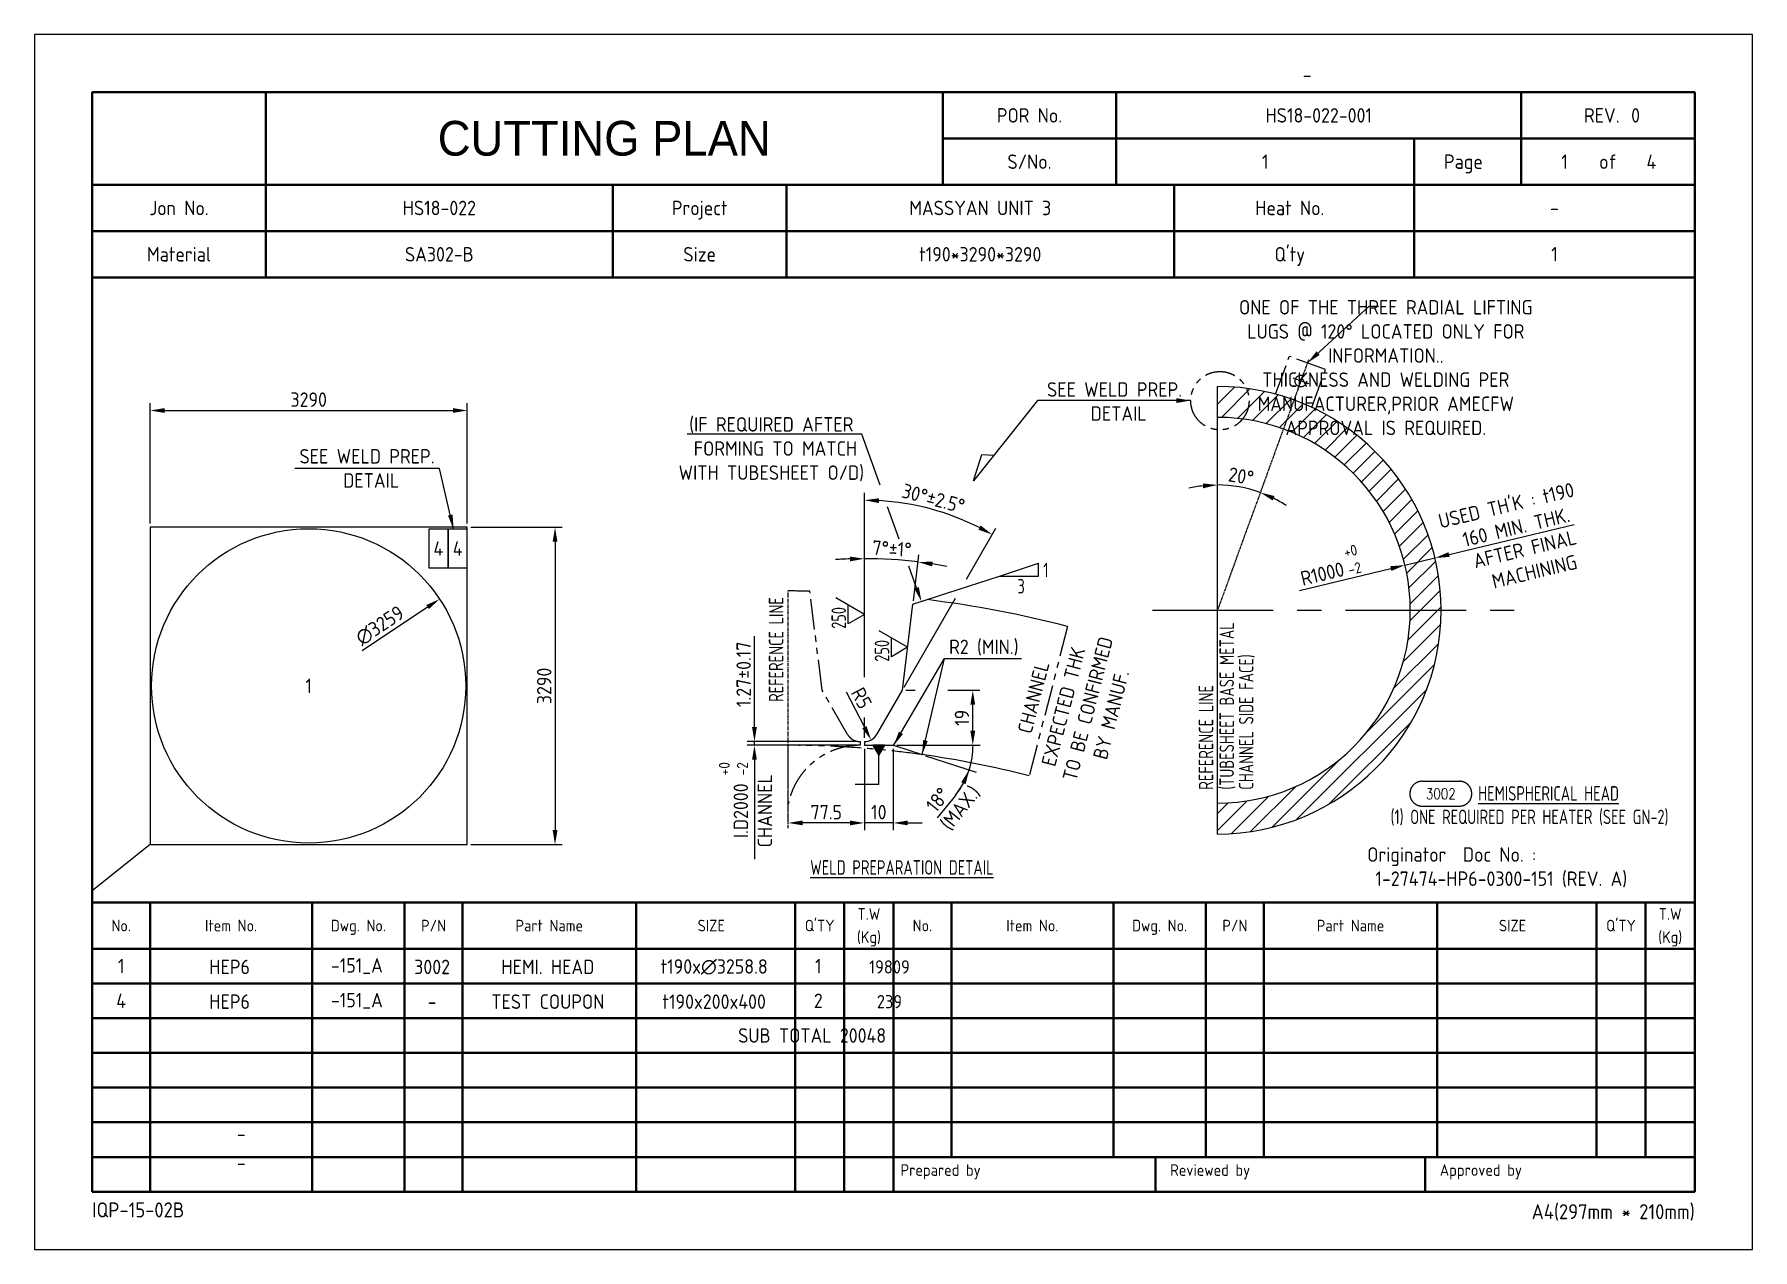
# Model space of a CAD drawing. Header units: millimetres. Extents: x -47360 to 661737, y -45870 to 354580.
# Drawn here: x 0 to 17820, y 0 to 12600 of the extents above; entities that cross this region are included whole.
import ezdxf
from ezdxf.enums import TextEntityAlignment as Align

# ---------------------------------------------------------------- set-up
doc = ezdxf.new("R2010")
doc.units = ezdxf.units.MM
doc.header["$LTSCALE"] = 10
for name, pattern in [('CENTER', [2, 1.25, -0.25, 0.25, -0.25]), ('CONT', [1, 1, 0]), ('PHANTOM', [63.5, 31.75, -6.35, 6.35, -6.35, 6.35, -6.35])]:
    doc.linetypes.add(name, pattern=pattern)
for name, color, linetype in [('01_1  190xØ3258.8', 7, 'Continuous'), ('04_6  190x400x200', 7, 'Continuous'), ('11', 2, 'Continuous'), ('12', 1, 'CENTER'), ('12_Ejes principales', 1, 'CENTER'), ('13', 4, 'PHANTOM'), ('15', 7, 'Continuous'), ('GEN-ANN', 7, 'CONT'), ('N01_1  190x3290x3290', 3, 'Continuous'), ('T', 2, 'Continuous')]:
    doc.layers.add(name, color=color, linetype=linetype)
doc.layers.add('PAGE', color=9, linetype='Continuous', plot=False)
doc.layers.add('TITLE', color=15, linetype='Continuous', lineweight=40)
doc.styles.add('FRACTION', font='romans.shx', dxfattribs={"bigfont": 'FRACTION.shx'})
doc.styles.get("Standard").update_dxf_attribs({"font": 'isocp2.shx', "bigfont": 'whgtxt.shx'})
doc.dimstyles.new('ISO-25', dxfattribs={"dimscale": 60, "dimtxt": 2.5, "dimasz": 2.5, "dimexe": 1.25, "dimexo": 0.625, "dimtad": 1, "dimdec": 0, "dimdsep": 46, "dimtxsty": 'Standard', "dimcen": 2.5, "dimclrt": 2, "dimadec": 0, "dimazin": 0, "dimtfac": 1, "dimtdec": 0, "dimtmove": 0, "dimatfit": 3, "dimfxl": 1, "dimarcsym": 0})
doc.dimstyles.new('ISO-25 x0.1', dxfattribs={"dimscale": 60, "dimtxt": 2.5, "dimasz": 2.5, "dimexe": 1.25, "dimexo": 0.625, "dimtad": 1, "dimdec": 1, "dimlfac": 0.1, "dimdsep": 46, "dimtxsty": 'Standard', "dimcen": 2.5, "dimclrt": 2, "dimadec": 0, "dimazin": 0, "dimtfac": 1, "dimtdec": 1, "dimtmove": 0, "dimatfit": 3, "dimfxl": 1, "dimarcsym": 0})
doc.dimstyles.new('ISO-25 x0.5', dxfattribs={"dimscale": 60, "dimtxt": 2.5, "dimasz": 2.5, "dimexe": 1.25, "dimexo": 0.625, "dimtad": 1, "dimdec": 1, "dimlfac": 0.5, "dimdsep": 46, "dimtxsty": 'Standard', "dimcen": 2.5, "dimclrt": 2, "dimadec": 0, "dimazin": 0, "dimtfac": 1, "dimtdec": 1, "dimtmove": 0, "dimatfit": 3, "dimfxl": 1, "dimarcsym": 0})

# ---------------------------------------------------------------- blocks, each defined once
blk = doc.blocks.new('CP00')
at = {"layer": 'PAGE'}
blk.add_line((20, 70), (10, 62), dxfattribs=at)
blk.add_lwpolyline([(0, 0), (297, 0), (297, 210), (0, 210)], close=True, dxfattribs=at)
at = {"layer": 'TITLE'}
for p, q in [((40, 184), (40, 200)), ((157, 184), (157, 200)), ((10, 184), (287, 184)), ((10, 168), (287, 168)), ((10, 60), (287, 60)), ((148.5, 16), (287, 16))]:
    blk.add_line(p, q, dxfattribs=at)
at = {"layer": 'TITLE', "color": 8}
for p, q in [((187, 184), (187, 200)), ((257, 184), (257, 192)), ((40, 168), (40, 184)), ((130, 168), (130, 184)), ((238.5, 168), (238.5, 184)), ((10, 176), (287, 176)), ((20, 10), (20, 60)), ((48, 10), (48, 60)), ((64, 10), (64, 60)), ((74, 10), (74, 60)), ((104, 10), (104, 60)), ((131.5, 10), (131.5, 60)), ((140, 10), (140, 60)), ((158.5, 16), (158.5, 60)), ((186.5, 16), (186.5, 60)), ((202.5, 16), (202.5, 60)), ((212.5, 16), (212.5, 60)), ((242.5, 16), (242.5, 60)), ((270, 16), (270, 60)), ((278.5, 16), (278.5, 60)), ((10, 52), (287, 52)), ((10, 46), (287, 46)), ((10, 40), (287, 40)), ((10, 34), (287, 34)), ((10, 28), (287, 28)), ((10, 22), (287, 22)), ((10, 16), (148.5, 16)), ((193.8, 16), (193.8, 10)), ((240.4, 16), (240.4, 10))]:
    blk.add_line(p, q, dxfattribs=at)
at = {"layer": 'TITLE', "color": 9}
for p, q in [((257, 192), (257, 200)), ((157, 192), (287, 192)), ((238.5, 184), (238.5, 192)), ((100, 168), (100, 184)), ((197, 168), (197, 184)), ((148.5, 10), (148.5, 60))]:
    blk.add_line(p, q, dxfattribs=at)
at = {"layer": 'TITLE', "color": 15}
blk.add_lwpolyline([(10, 10), (287, 10), (287, 200), (10, 200)], close=True, dxfattribs=at)
at = {"layer": 'PAGE', "color": 2}
blk.add_attdef('ATT_NESTINGPLANNO', text='', height=2.5, dxfattribs=at).set_placement((220, 203), align=Align.MIDDLE_CENTER)
for tag, p in [('ATT_OWNERITEMNO', (35, 7.09)), ('ATT_PARTNAME', (35, 2.09))]:
    blk.add_attdef(tag, text='', height=2.5, dxfattribs=at).set_placement(p, align=Align.MIDDLE_LEFT)
at = {"layer": 'TITLE', "color": 2}
for s, height, p in [('POR No.', 2.5, (172, 196)), ('S/No.', 2.5, (172, 188)), ('Page', 2.5, (247, 188)), ('of', 2.5, (272, 188)), ('Jon No.', 2.5, (25, 180)), ('Project', 2.5, (115, 180)), ('Heat No.', 2.5, (217, 180)), ('-', 2.5, (262.75, 180)), ('Material', 2.5, (25, 172)), ('Size', 2.5, (115, 172)), ("Q'ty", 2.5, (217, 172)), ('No.', 2, (15, 56)), ('Item No.', 2, (34, 56)), ('Dwg. No.', 2, (56, 56)), ('P/N', 2, (69, 56)), ('Part Name', 2, (89, 56)), ('SIZE', 2, (117, 56)), ("Q'TY", 2, (135.75, 56)), ('T.W', 2, (144.25, 58)), ('No.', 2, (153.5, 56)), ('Item No.', 2, (172.5, 56)), ('Dwg. No.', 2, (194.5, 56)), ('P/N', 2, (207.5, 56)), ('Part Name', 2, (227.5, 56)), ('SIZE', 2, (255.5, 56)), ("Q'TY", 2, (274.25, 56)), ('T.W', 2, (282.75, 58)), ('(Kg)', 2, (144.25, 54)), ('(Kg)', 2, (282.75, 54))]:
    blk.add_text(s, height=height, dxfattribs=at).set_placement(p, align=Align.MIDDLE_CENTER)
blk.add_text('REV.', height=2.5, dxfattribs=at).set_placement((274, 196), align=Align.MIDDLE_RIGHT)
blk.add_text('0', height=2.5, dxfattribs=at).set_placement((276, 196), align=Align.MIDDLE_LEFT)
for s, height, p in [('Prepared by', 2, (149.73, 12.75)), ('Reviewed by', 2, (196.33, 12.75)), ('Approved by', 2, (242.93, 12.75)), ('IQP-15-02B', 2.594, (10, 5.57))]:
    blk.add_text(s, height=height, dxfattribs=at).set_placement(p)
blk.add_text('A4(297mm * 210mm)', height=2.5936, dxfattribs=at).set_placement((287, 5.26), align=Align.RIGHT)
at = {"layer": 'TITLE', "color": 3, "insert": (98.5, 192), "char_height": 6, "width": 59.896, "attachment_point": 5}
blk.add_mtext('{\\fHYHeadLine-Medium|b0|i0|c129|p18;CUTTING PLAN}', dxfattribs=at)
at = {"layer": 'TITLE', "color": 2}
for tag, height, p in [('ATT_PORNO', 2.5, (222, 196)), ('ATT_CUTTINGPLANNO', 2.5, (212.75, 188)), ('ATT_PAGENO', 2.5, (264.5, 188)), ('ATT_PAGESUBTOTAL', 2.5, (279.5, 188)), ('ATT_WONO', 2.5, (70, 180)), ('ATT_PROJECT', 2.5, (163.5, 180)), ('ATT_PORWEIGHT', 2, (278.5, 89)), ('ATT_NETWEIGHT', 2, (278.5, 83)), ('ATT_SAVEWEIGHT', 2, (278.5, 77)), ('ATT_SCRAPWEIGHT', 2, (278.5, 71)), ('ATT_CUTTING', 2, (278.5, 65))]:
    blk.add_attdef(tag, text='', height=height, dxfattribs=at).set_placement(p, align=Align.MIDDLE_CENTER)
at = {"layer": 'TITLE', "color": 3}
for tag, p in [('ATT_MATERIAL', (70, 172)), ('ATT_SIZE', (163.5, 172)), ('ATT_QTY', (262.75, 172))]:
    blk.add_attdef(tag, text='', height=2.5, dxfattribs=at).set_placement(p, align=Align.MIDDLE_CENTER)
blk = doc.blocks.new('*D2')
at = {"color": 0, "lineweight": -2, "transparency": 16777216}
for p, q in [((1200, 7528), (1200, 8775)), ((4490, 7528), (4490, 8775)), ((1350, 8700), (4340, 8700))]:
    blk.add_line(p, q, dxfattribs=at)
at = {"color": 0, "transparency": 16777216}
for points in [[(1350, 8725), (1350, 8675), (1200, 8700)], [(4340, 8725), (4340, 8675), (4490, 8700)]]:
    blk.add_solid(points, dxfattribs=at)
at = {"layer": 'Defpoints', "color": 0, "transparency": 16777216}
for p in [(4490, 8700), (1200, 7490), (4490, 7490)]:
    blk.add_point(p, dxfattribs=at)
at = {"color": 2, "transparency": 16777216, "insert": (2845, 8813), "char_height": 150, "attachment_point": 5}
blk.add_mtext('3290', dxfattribs=at)
blk = doc.blocks.new('*D3')
at = {"color": 0, "lineweight": -2, "transparency": 16777216}
for p, q in [((4528, 7490), (5475, 7490)), ((5400, 7340), (5400, 4350)), ((4528, 4200), (5475, 4200))]:
    blk.add_line(p, q, dxfattribs=at)
at = {"color": 0, "transparency": 16777216}
for points in [[(5375, 7340), (5425, 7340), (5400, 7490)], [(5375, 4350), (5425, 4350), (5400, 4200)]]:
    blk.add_solid(points, dxfattribs=at)
at = {"layer": 'Defpoints', "color": 0, "transparency": 16777216}
for p in [(4490, 7490), (4490, 4200), (5400, 4200)]:
    blk.add_point(p, dxfattribs=at)
at = {"color": 2, "transparency": 16777216, "insert": (5287, 5845), "char_height": 150, "attachment_point": 5, "rotation": 90}
blk.add_mtext('3290', dxfattribs=at)
blk = doc.blocks.new('*D4')
at = {"color": 0, "lineweight": -2, "transparency": 16777216}
blk.add_line((3398, 6212), (4078, 6663), dxfattribs=at)
at = {"color": 0, "transparency": 16777216}
blk.add_solid([(4064, 6683), (4092, 6642), (4203, 6745)], dxfattribs=at)
at = {"layer": 'Defpoints', "color": 0, "transparency": 16777216}
for p in [(4203, 6745), (1487, 4945)]:
    blk.add_point(p, dxfattribs=at)
at = {"color": 2, "transparency": 16777216, "insert": (3584, 6470), "char_height": 150, "attachment_point": 5, "rotation": 33.5479}
blk.add_mtext('∅3259', dxfattribs=at)
blk = doc.blocks.new('$PNBR')
at = {"layer": 'GEN-ANN', "color": 7, "linetype": 'CONT'}
for p, q in [((0.125, 0.125), (0.5, 0.125)), ((0.125, -0.125), (0.5, -0.125))]:
    blk.add_line(p, q, dxfattribs=at)
for centre, start, end in [((0.125, 0), 90, 270), ((0.5, 0), 270, 90)]:
    blk.add_arc(centre, 0.125, start, end, dxfattribs=at)
at = {"layer": 'GEN-ANN', "color": 7, "linetype": 'CONT', "style": 'FRACTION'}
blk.add_attdef('PNB', text='', height=0.0938, dxfattribs=at).set_placement((0.313, -0.046), align=Align.CENTER)
blk = doc.blocks.new('*D6')
at = {"color": 0, "lineweight": -2, "transparency": 16777216}
for start, end in [(96.6219, 103.2437), (70.0002, 90), (56.7565, 63.3783)]:
    blk.add_arc((12270, 6629), 1299, start, end, dxfattribs=at)
at = {"color": 0, "transparency": 16777216}
for points in [[(12118, 7944), (12121, 7894), (12270, 7928)], [(12842, 7767), (12861, 7813), (12714, 7850)]]:
    blk.add_solid(points, dxfattribs=at)
at = {"layer": 'Defpoints', "color": 0, "transparency": 16777216}
for p in [(13214, 9225), (12270, 8949), (12569, 7893), (12270, 6629), (12270, 4309)]:
    blk.add_point(p, dxfattribs=at)
at = {"color": 2, "transparency": 16777216, "insert": (12515, 8019), "char_height": 150, "attachment_point": 5, "rotation": 350.0001}
blk.add_mtext('20°', dxfattribs=at)
blk = doc.blocks.new('*D7')
at = {"color": 0, "lineweight": -2, "transparency": 16777216}
blk.add_line((13121, 6834), (14068, 7062), dxfattribs=at)
at = {"color": 0, "transparency": 16777216}
blk.add_solid([(14062, 7086), (14074, 7037), (14214, 7097)], dxfattribs=at)
at = {"layer": 'Defpoints', "color": 0, "transparency": 16777216}
for p in [(14214, 7097), (12270, 6629)]:
    blk.add_point(p, dxfattribs=at)
at = {"color": 2, "transparency": 16777216, "insert": (13358, 7007), "char_height": 150, "attachment_point": 5, "rotation": 13.5163}
blk.add_mtext('R1000', dxfattribs=at)
blk = doc.blocks.new('*D8')
at = {"color": 0, "lineweight": -2, "transparency": 16777216}
for p, q in [((7468, 5417), (7468, 6362)), ((8526, 5267), (7393, 5267)), ((8526, 5229), (7393, 5229)), ((7468, 5229), (7468, 5267)), ((7468, 5079), (7468, 4929))]:
    blk.add_line(p, q, dxfattribs=at)
at = {"color": 0, "transparency": 16777216}
for points in [[(7443, 5417), (7493, 5417), (7468, 5267)], [(7443, 5079), (7493, 5079), (7468, 5229)]]:
    blk.add_solid(points, dxfattribs=at)
at = {"layer": 'Defpoints', "color": 0, "transparency": 16777216}
for p in [(7468, 5267), (8563, 5267), (8563, 5229)]:
    blk.add_point(p, dxfattribs=at)
at = {"color": 2, "transparency": 16777216, "insert": (7356, 5965), "char_height": 150, "attachment_point": 5, "rotation": 90}
blk.add_mtext('{\\A1;1.27%%P0.17}', dxfattribs=at)
blk = doc.blocks.new('*D9')
at = {"color": 0, "lineweight": -2, "transparency": 16777216}
for p, q in [((9039, 5799), (9133, 5799)), ((9474, 5799), (9807, 5799)), ((9732, 5379), (9732, 5649)), ((8943, 5229), (9117, 5229)), ((9342, 5229), (9807, 5229))]:
    blk.add_line(p, q, dxfattribs=at)
at = {"color": 0, "transparency": 16777216}
for points in [[(9707, 5649), (9757, 5649), (9732, 5799)], [(9707, 5379), (9757, 5379), (9732, 5229)]]:
    blk.add_solid(points, dxfattribs=at)
at = {"layer": 'Defpoints', "color": 0, "transparency": 16777216}
for p in [(9002, 5799), (9732, 5799), (8905, 5229)]:
    blk.add_point(p, dxfattribs=at)
at = {"color": 2, "transparency": 16777216, "insert": (9620, 5514), "char_height": 150, "attachment_point": 5, "rotation": 90}
blk.add_mtext('19', dxfattribs=at)
blk = doc.blocks.new('*D10')
at = {"color": 0, "lineweight": -2, "transparency": 16777216}
for p, q in [((8608, 5192), (8608, 4936)), ((8908, 5192), (8908, 4349)), ((8608, 4711), (8608, 4349)), ((8458, 4424), (8308, 4424)), ((8908, 4424), (8608, 4424)), ((9058, 4424), (9208, 4424))]:
    blk.add_line(p, q, dxfattribs=at)
at = {"color": 0, "transparency": 16777216}
for points in [[(8458, 4449), (8458, 4399), (8608, 4424)], [(9058, 4449), (9058, 4399), (8908, 4424)]]:
    blk.add_solid(points, dxfattribs=at)
at = {"layer": 'Defpoints', "color": 0, "transparency": 16777216}
for p in [(8608, 5229), (8908, 5229), (8608, 4424)]:
    blk.add_point(p, dxfattribs=at)
at = {"color": 2, "transparency": 16777216, "insert": (8758, 4536), "char_height": 150, "attachment_point": 5}
blk.add_mtext('10', dxfattribs=at)
blk = doc.blocks.new('*D11')
at = {"color": 0, "lineweight": -2, "transparency": 16777216}
for p, q in [((8608, 5934), (8608, 7238)), ((9116, 6728), (9174, 7204)), ((8608, 5305), (8608, 5516))]:
    blk.add_line(p, q, dxfattribs=at)
for start, end in [(91.8804, 93.7609), (83, 90), (79.2391, 81.1196)]:
    blk.add_arc((8608, 2593), 4571, start, end, dxfattribs=at)
at = {"color": 0, "transparency": 16777216}
for points in [[(8458, 7186), (8459, 7136), (8608, 7163)], [(9310, 7084), (9317, 7133), (9165, 7129)]]:
    blk.add_solid(points, dxfattribs=at)
at = {"layer": 'Defpoints', "color": 0, "transparency": 16777216}
for p in [(8980, 7148), (9111, 6691), (9002, 5799), (8608, 5267), (8608, 5229)]:
    blk.add_point(p, dxfattribs=at)
at = {"color": 2, "transparency": 16777216, "insert": (8894, 7267), "char_height": 150, "attachment_point": 5, "rotation": 356.5}
blk.add_mtext('7°%%P1%%D', dxfattribs=at)
blk = doc.blocks.new('*D12')
at = {"color": 0, "lineweight": -2, "transparency": 16777216}
for p, q in [((8608, 5934), (8608, 7845)), ((9667, 6951), (9972, 7479)), ((9021, 5832), (9554, 6756)), ((8608, 5305), (8608, 5516))]:
    blk.add_line(p, q, dxfattribs=at)
blk.add_arc((8608, 5117), 2653, 63.2405, 86.7595, dxfattribs=at)
at = {"color": 0, "transparency": 16777216}
for points in [[(8758, 7741), (8759, 7790), (8608, 7770)], [(9814, 7508), (9791, 7464), (9935, 7414)]]:
    blk.add_solid(points, dxfattribs=at)
at = {"layer": 'Defpoints', "color": 0, "transparency": 16777216}
for p in [(9516, 7610), (9002, 5799), (8608, 5267), (8608, 5229), (8738, 5342)]:
    blk.add_point(p, dxfattribs=at)
at = {"color": 2, "transparency": 16777216, "insert": (9324, 7788), "char_height": 150, "attachment_point": 5, "rotation": 345}
blk.add_mtext('30°%%P2.5%%D', dxfattribs=at)
blk = doc.blocks.new('*D13')
at = {"color": 0, "lineweight": -2, "transparency": 16777216}
blk.add_line((8418, 5782), (8608, 5417), dxfattribs=at)
at = {"color": 0, "transparency": 16777216}
blk.add_solid([(8630, 5429), (8586, 5406), (8678, 5284)], dxfattribs=at)
at = {"layer": 'Defpoints', "color": 0, "transparency": 16777216}
for p in [(8608, 5417), (8678, 5284)]:
    blk.add_point(p, dxfattribs=at)
at = {"color": 2, "transparency": 16777216, "insert": (8578, 5718), "char_height": 150, "attachment_point": 5, "rotation": 297.6019}
blk.add_mtext('R5', dxfattribs=at)
blk = doc.blocks.new('*D293')
at = {"color": 0, "lineweight": -2, "transparency": 16777216}
for p, q in [((8608, 5192), (8608, 4349)), ((7818, 4461), (7818, 4499)), ((8458, 4424), (7968, 4424))]:
    blk.add_line(p, q, dxfattribs=at)
at = {"color": 0, "transparency": 16777216}
for points in [[(7968, 4449), (7968, 4399), (7818, 4424)], [(8458, 4449), (8458, 4399), (8608, 4424)]]:
    blk.add_solid(points, dxfattribs=at)
at = {"layer": 'Defpoints', "color": 0, "transparency": 16777216}
for p in [(8608, 5229), (7818, 4424), (7818, 4424)]:
    blk.add_point(p, dxfattribs=at)
at = {"color": 2, "transparency": 16777216, "insert": (8213, 4536), "char_height": 150, "attachment_point": 5}
blk.add_mtext('77.5', dxfattribs=at)

msp = doc.modelspace()

# ---------------------------------------------------------------- hatches: boundary and pattern name
at = {"layer": '15', "linetype": 'Continuous'}
h = msp.add_hatch(dxfattribs=at)
h.set_pattern_fill('ANSI31', color=256, scale=1000, style=0)
h.set_pattern_definition([(45, (10205, 689.25), (-88.3883, 88.3883), [])])
h.paths.add_polyline_path([(14589.55, 6629.25), (14269.55, 6629.25, -0.41421356), (12269.55, 4629.25), (12269.55, 4309.25, 0.41421356)])
h.paths.add_polyline_path([(13063.03, 8809.34), (12953.58, 8508.64, -0.31529968), (14269.55, 6629.25), (14589.55, 6629.25, 0.31529968)])
h.paths.add_polyline_path([(13063.03, 8809.34, 0.05496232), (12569, 8929.85, -0.10966948), (12597.4, 8801.92, -0.17129155), (12530.42, 8612.16, -0.05461688), (12953.58, 8508.64)])
h.paths.add_polyline_path([(12569, 8929.85, 0.03236988), (12269.55, 8949.25), (12269.55, 8629.25, -0.03271465), (12530.42, 8612.16, 0.17129155), (12597.4, 8801.92, 0.10966948)])
h.paths.add_polyline_path([(12451.23, 8022.47), (12575.32, 8000.59), (12559.69, 7911.96), (12435.61, 7933.84)], flags=9)
h.paths.add_polyline_path([(14504.18, 7651.25), (15008.37, 7856.26), (15042.28, 7772.89), (14538.08, 7567.87)], flags=9)
h.paths.add_polyline_path([(12839.79, 6974.47), (13595.96, 7281.94), (13629.86, 7198.57), (12873.69, 6891.1)], flags=9)
at = {"layer": '15'}
h = msp.add_hatch(color=256, dxfattribs=at)
h.paths.add_polyline_path([(8758.28, 5121.84), (8758.28, 5229.08), (8696.36, 5229.08)])
h.paths.add_polyline_path([(8758.28, 5121.84), (8758.28, 5229.08), (8820.19, 5229.08)])

# ---------------------------------------------------------------- linework, layer by layer
for p, q in [((9738.74, 7971.63), (9827.54, 8245.32)), ((9827.54, 8245.32), (9951.79, 8237.68)), ((14671.14, 7206.55), (15969.89, 7518.74)), ((14214.15, 7096.7), (14525.29, 7171.49)), ((8945.78, 5229.08), (9809.72, 5229.08)), ((9241.78, 5120.71), (9765.6, 4950.51)), ((7468.48, 4929.08), (7468.48, 4048.6)), ((9551.32, 4709.94), (9362.88, 4476.51))]:
    msp.add_line(p, q)
at = {"elevation": 0}
for points in [[(8770.04, 7924.41), (8580.47, 8455.59), (6771.82, 8455.59)], [(8969.06, 7366.75), (8849.26, 7702.45)], [(9149.56, 6860.99), (9069.58, 7085.12)]]:
    msp.add_lwpolyline(points, dxfattribs=at)
for start, end in [(342, 360), (321.085767, 342), (321.17303, 331.586515)]:
    msp.add_arc((8908.28, 5229.08), 826.45, start, end)
for points in [[(14665.29, 7230.85), (14676.98, 7182.24), (14525.29, 7171.49)], [(9173.11, 6869.4), (9199.98, 6719.72), (9126.02, 6852.59)], [(9612.19, 4845.68), (9658.14, 4825.97), (9694.27, 4973.69)]]:
    msp.add_solid(points)
at = {"layer": '01_1  190xØ3258.8'}
msp.add_circle((2845, 5845), 1629.4, dxfattribs=at)
at = {"layer": '04_6  190x400x200'}
for points in [[(4290, 7470), (4090, 7470), (4090, 7070), (4290, 7070)], [(4490, 7470), (4290, 7470), (4290, 7070), (4490, 7070)]]:
    msp.add_lwpolyline(points, close=True, dxfattribs=at)
at = {"layer": '11', "color": 3}
for p, q in [((12269.55, 4309.25), (12269.55, 8949.25)), ((8608.28, 5267.18), (8608.28, 5229.08)), ((8608.28, 5229.08), (8908.28, 5229.08)), ((8908.28, 5229.08), (9206.11, 5132.3))]:
    msp.add_line(p, q, dxfattribs=at)
at = {"layer": '11', "ltscale": 50}
msp.add_line((8608.28, 5267.18), (8608.28, 5229.08), dxfattribs=at)
at = {"layer": '11', "color": 3, "elevation": 0}
msp.add_lwpolyline([(8738.18, 5342.17), (9001.97, 5799.08), (9111.48, 6690.96), (9259.8, 6739.16)], dxfattribs=at)
at = {"layer": '11', "color": 3}
for centre, radius, start, end in [((12269.55, 6629.25), 2320, 270, 90), ((12269.55, 6629.25), 2000, 270, 90), ((7818.28, -4770.92), 11600, 75.534445, 82.86142), ((8608.28, 5417.17), 150, 270, 330), ((8905.11, 5209.08), 20, 72, 90), ((9210.62, 5151.87), 20, 252, 262.012505), ((7818.28, -4770.92), 10000, 75.534445, 82.022538)]:
    msp.add_arc(centre, radius, start, end, dxfattribs=at)
at = {"layer": '12'}
for p, q in [((13214.49, 9225.5), (12269.55, 6629.25)), ((13216.18, 8975.69), (13054.14, 9034.69)), ((13106.22, 8928.05), (13164.27, 9087.49))]:
    msp.add_line(p, q, dxfattribs=at)
at = {"layer": '12', "ltscale": 3}
msp.add_line((7818.28, 4368.09), (7818.28, 6829.08), dxfattribs=at)
at = {"layer": '12', "ltscale": 2}
msp.add_line((7818.28, 4543.5), (7818.28, 5229.08), dxfattribs=at)
at = {"layer": '12_Ejes principales', "ltscale": 100}
msp.add_line((11597.4, 6629.25), (15367.98, 6629.25), dxfattribs=at)
at = {"layer": '13'}
for p, q in [((12872.11, 8869.64), (13014.9, 9261.82)), ((13390.76, 9124.97), (13014.9, 9261.82)), ((13247.99, 8732.83), (13390.76, 9124.97)), ((10715.93, 6461.33), (10316.25, 4912.06))]:
    msp.add_line(p, q, dxfattribs=at)
at = {"layer": '13', "elevation": 0}
for points in [[(8433.37, 5342.17), (8169.58, 5799.08), (8043.38, 6826.89)], [(8563.28, 5267.18), (8563.28, 5229.08), (8563.28, 5229.08), (8563.28, 5229.08)]]:
    msp.add_lwpolyline(points, dxfattribs=at)
at = {"layer": '13'}
for centre, radius in [((12295.09, 8801.92), 302.31), ((13134.41, 9005.46), 60)]:
    msp.add_circle(centre, radius, dxfattribs=at)
for centre, radius, start, end in [((7818.28, -4770.92), 11600, 88.888067, 90), ((8563.28, 4469.08), 760, 90, 168.597676), ((7818.28, -4770.92), 10000, 82.022538, 90), ((8563.28, 5417.17), 150, 210, 270)]:
    msp.add_arc(centre, radius, start, end, dxfattribs=at)
at = {"layer": '15'}
for p, q in [((9259.8, 6739.16), (10009.27, 6982.68)), ((10009.27, 6982.68), (10412.47, 7117.08)), ((10009.27, 6982.68), (10412.47, 6982.68)), ((10412.47, 6982.68), (10412.47, 7117.08)), ((8608.28, 6586.33), (8313.08, 6756.76)), ((8439.47, 6488.87), (8439.47, 6683.79)), ((8608.28, 6586.33), (8439.47, 6488.87)), ((9056.72, 6245.02), (8761.53, 6415.45)), ((8887.92, 6147.56), (8887.92, 6342.48)), ((9056.72, 6245.02), (8887.92, 6147.56)), ((8758.28, 4823.69), (8758.28, 5229.08)), ((8758.28, 4823.69), (8514.09, 4823.69))]:
    msp.add_line(p, q, dxfattribs=at)
at = {"layer": '15', "elevation": 0}
msp.add_lwpolyline([(8696.36, 5229.08), (8758.28, 5121.84), (8820.19, 5229.08)], close=True, dxfattribs=at)
at = {"layer": 'N01_1  190x3290x3290'}
msp.add_line((4490, 7470), (4090, 7470), dxfattribs=at)
msp.add_lwpolyline([(4490, 4200), (4490, 7490), (1200, 7490), (1200, 4200)], close=True, dxfattribs=at)

# ---------------------------------------------------------------- block references
ref = msp.add_blockref('CP00', (0, 0), dxfattribs=dict(xscale=60, yscale=60, zscale=60))
ref.add_attrib('ATT_WONO', 'HS18-022', dxfattribs={"layer": 'TITLE', "color": 2, "height": 150}).set_placement((4200, 10800), align=Align.MIDDLE_CENTER)
ref.add_attrib('ATT_PROJECT', 'MASSYAN UNIT 3', dxfattribs={"layer": 'TITLE', "color": 2, "height": 150}).set_placement((9810, 10800), align=Align.MIDDLE_CENTER)
ref.add_attrib('ATT_PORNO', 'HS18-022-001', dxfattribs={"layer": 'TITLE', "color": 2, "height": 150}).set_placement((13320, 11760), align=Align.MIDDLE_CENTER)
ref.add_attrib('ATT_OWNERITEMNO', '-', dxfattribs={"layer": 'PAGE', "color": 2, "height": 150}).set_placement((2100, 1200), align=Align.MIDDLE_LEFT)
ref.add_attrib('ATT_PARTNAME', '-', dxfattribs={"layer": 'PAGE', "color": 2, "height": 150}).set_placement((2100, 900), align=Align.MIDDLE_LEFT)
ref.add_attrib('ATT_MATERIAL', 'SA302-B', dxfattribs={"layer": 'TITLE', "color": 3, "height": 150}).set_placement((4200, 10320), align=Align.MIDDLE_CENTER)
ref.add_attrib('ATT_SIZE', 't190*3290*3290', dxfattribs={"layer": 'TITLE', "color": 3, "height": 150}).set_placement((9810, 10320), align=Align.MIDDLE_CENTER)
ref.add_attrib('ATT_QTY', '1', dxfattribs={"layer": 'TITLE', "color": 3, "height": 150}).set_placement((15765, 10320), align=Align.MIDDLE_CENTER)
ref.add_attrib('ATT_NESTINGPLANNO', '-', dxfattribs={"layer": 'PAGE', "color": 2, "height": 150}).set_placement((13200, 12180), align=Align.MIDDLE_CENTER)
ref.add_attrib('ATT_CUTTINGPLANNO', '1', dxfattribs={"layer": 'TITLE', "color": 2, "height": 150}).set_placement((12765, 11280), align=Align.MIDDLE_CENTER)
ref.add_attrib('ATT_PAGENO', '1', dxfattribs={"layer": 'TITLE', "color": 2, "height": 150}).set_placement((15870, 11280), align=Align.MIDDLE_CENTER)
ref.add_attrib('ATT_PAGESUBTOTAL', '4', dxfattribs={"layer": 'TITLE', "color": 2, "height": 150}).set_placement((16770, 11280), align=Align.MIDDLE_CENTER)
at = {"layer": 'T'}
ref = msp.add_blockref('$PNBR', (14264.42, 4727.18, -66525511.58), dxfattribs=dict(at, xscale=1028.892542170222, yscale=1028.892542170219, zscale=1028.892542170222))
ref.add_attrib('PNB', '3002', dxfattribs={"layer": '11', "color": 2, "linetype": 'CONT', "height": 112.489, "style": 'FRACTION', "width": 0.8}).set_placement((14585.95, 4670.17, -66525511.58), align=Align.CENTER)

# ---------------------------------------------------------------- texts
at = {"color": 2, "width": 0.8}
for s, p in [('3', (10196.19, 6803.02)), ('1', (10463.31, 6970.28))]:
    msp.add_text(s, height=150, dxfattribs=at).set_placement(p)
for s, p in [('REFERENCE LINE', (7767.58, 5678.54)), ('250', (8416.89, 6436.96)), ('(TUBESHEET BASE METAL', (12441.03, 4768.21)), ('250', (8865.34, 6095.65)), ('CHANNEL SIDE FACE)', (12642.74, 4768.21)), ('REFERENCE LINE', (12226.09, 4768.21))]:
    msp.add_text(s, height=150, rotation=90, dxfattribs=at).set_placement(p)
at = {"color": 2, "char_height": 150, "attachment_point": 5}
for s, insert in [('ONE OF THE THREE RADIAL LIFTING\\PLUGS @ 120° LOCATED ONLY FOR\\PINFORMATION..\\PTHICKNESS AND WELDING PER\\PMANUFACTURER,PRIOR AMECFW\\PAPPROVAL IS REQUIRED.', (14015.66, 9144.94)), ('SEE WELD PREP.\\P DETAIL', (11202.44, 8793.17)), ('(IF REQUIRED AFTER\\P FORMING TO MATCH \\PWITH TUBESHEET O/D)', (7642.95, 8298.84)), ('SEE WELD PREP.\\P DETAIL', (3450, 8100)), ('R2 (MIN.)', (9846.75, 6241.99))]:
    msp.add_mtext(s, dxfattribs=dict(at, insert=insert))
at = {"color": 2, "attachment_point": 5}
for s, insert, char_height, rotation in [("\\A1;USED TH'K : t190", (15265.21, 7715.9), 150, 13.516315), ('{\\A1;160 MIN. THK.}', (15367.14, 7489.56), 150, 13.516315), ('\\A1;+0\\P-2', (13671.47, 7152.86), 112.5, 13.516315), ('AFTER FINAL\\P MACHINING', (15486.13, 7141.2), 150, 13.516315), ('EXPECTED THK\\P TO BE CONFIRMED\\P BY MANUF.', (10913.93, 5566.89), 150, 75.534445), ('CHANNEL', (10362.34, 5726.36), 150, 75.534445), ('\\A1;+0\\P-2', (7249.5, 4986.22), 112.5, 90), ('I.D2000\\PCHANNEL', (7451.73, 4550.07), 150, 90), ('(MAX.)', (9608.37, 4575.18), 150, 51.085767), ('18°', (9369.57, 4663.89), 150, 51.085767)]:
    msp.add_mtext(s, dxfattribs=dict(at, insert=insert, char_height=char_height, rotation=rotation))
at = {"layer": 'T', "width": 0.8}
for s, p in [('%%UHEMISPHERICAL HEAD', (14973.9, 4655.47, 66525511.58)), ('%%UWELD PREPARATION DETAIL', (8046.01, 3887.59))]:
    msp.add_text(s, height=150, dxfattribs=at).set_placement(p)
msp.add_text('(1) ONE REQUIRED PER HEATER (SEE GN-2)', height=150, dxfattribs=at).set_placement((15506.07, 4486.58, 66525511.58), align=Align.MIDDLE_CENTER)
at = {"layer": 'T', "color": 2, "char_height": 150, "attachment_point": 5}
for s, insert in [('4', (4190, 7270)), ('4', (4390, 7270)), ('1', (2845, 5845)), ('1', (900, 2940)), ('HEP6', (2025, 2931)), ('-151_A', (3345, 2940)), ('3002', (4125, 2931)), ('HEMI. HEAD', (5325, 2931)), ('t190x∅3258.8', (7050, 2931)), ('1', (8130, 2940)), ('{\\H0.91667x;\\C256;19809 }', (8868.04, 2931)), ('4', (900, 2580)), ('HEP6', (2025, 2571)), ('-151_A', (3345, 2580)), ('-', (4125, 2571)), ('TEST COUPON', (5325, 2571)), ('t190x200x400', (7050, 2571)), ('2', (8130, 2580)), ('{\\H0.91667x;\\C256;239}', (8868.04, 2571))]:
    msp.add_mtext(s, dxfattribs=dict(at, insert=insert))
at = {"layer": 'T', "insert": (13822.97, 4171.2), "char_height": 150, "width": 3082.5884, "attachment_point": 1}
msp.add_mtext('Originator  Doc No. : \\P 1-27474-HP6-0300-151 (REV. A)', dxfattribs=at)
at = {"layer": 'T', "color": 3, "insert": (8066.15, 2220), "char_height": 150, "attachment_point": 5}
msp.add_mtext('SUB TOTAL 20048', dxfattribs=at)

# ---------------------------------------------------------------- dimensions: what is measured, and where the dimension line sits
dim = msp.add_angular_dim_2l(base=(12569.02, 7892.85), line1=((13214.49, 9225.5), (12269.55, 6629.25)), line2=((12269.55, 4309.25), (12269.55, 8949.25)), dimstyle='ISO-25')
dim.commit()
dim.dimension.update_dxf_attribs({"geometry": '*D6', "text_midpoint": (12514.58, 8018.93)})
dim = msp.add_linear_dim(base=(4490, 8700), p1=(1200, 7490), p2=(4490, 7490), dimstyle='ISO-25')
dim.commit()
dim.dimension.update_dxf_attribs({"geometry": '*D2', "text_midpoint": (2845, 8812.51)})
for base, line1, text, picture, middle in [((9515.5, 7609.77), ((8738.18, 5342.17), (9001.97, 5799.08)), '<>%%P2.5%%D', '*D12', (9323.93, 7788.04)), ((8980.13, 7148.14), ((9001.97, 5799.08), (9111.48, 6690.96)), '<>%%P1%%D', '*D11', (8894.17, 7267.06))]:
    dim = msp.add_angular_dim_2l(base=base, line1=line1, line2=((8608.28, 5267.18), (8608.28, 5229.08)), text=text, dimstyle='ISO-25 x0.1')
    dim.commit()
    dim.dimension.update_dxf_attribs({"geometry": picture, "text_midpoint": middle})
dim = msp.add_linear_dim(base=(5400, 4200), p1=(4490, 7490), p2=(4490, 4200), angle=90, dimstyle='ISO-25')
dim.commit()
dim.dimension.update_dxf_attribs({"geometry": '*D3', "text_midpoint": (5287.49, 5845)})
dim = msp.add_radius_dim(center=(12269.55, 6629.25), mpoint=(14214.15, 7096.7), dimstyle='ISO-25 x0.5')
dim.commit()
dim.dimension.update_dxf_attribs({"geometry": '*D7', "text_midpoint": (13383.9, 6897.12), "dimtype": 164})
dim = msp.add_diameter_dim_2p(p1=(1487.02, 4944.54), p2=(4202.98, 6745.46), dimstyle='ISO-25')
dim.commit()
dim.dimension.update_dxf_attribs({"geometry": '*D4', "text_midpoint": (3646.67, 6376.58), "dimtype": 163})
dim = msp.add_linear_dim(base=(7468.48, 5267.18), p1=(8563.28, 5229.08), p2=(8563.28, 5267.18), angle=90, text='{\\A1;1.27%%P0.17}', dimstyle='ISO-25 x0.1')
dim.commit()
dim.dimension.update_dxf_attribs({"geometry": '*D8', "text_midpoint": (7468.48, 5964.68), "dimtype": 160})
dim = msp.add_radius_dim(center=(8608.28, 5417.17), mpoint=(8677.77, 5284.25), text='R5', dimstyle='ISO-25 x0.1')
dim.commit()
dim.dimension.update_dxf_attribs({"geometry": '*D13', "text_midpoint": (8478.26, 5665.85), "dimtype": 164})
dim = msp.add_linear_dim(base=(9732.31, 5799.08), p1=(8905.11, 5229.08), p2=(9001.97, 5799.08), angle=90, text='19', dimstyle='ISO-25 x0.1')
dim.commit()
dim.dimension.update_dxf_attribs({"geometry": '*D9', "text_midpoint": (9619.81, 5514.08)})
for base, p1, p2, text, picture, middle in [((7818.28, 4423.87), (8608.28, 5229.08), (7818.28, 4423.87), '77.5', '*D293', (8213.28, 4536.37)), ((8608.28, 4423.87), (8908.28, 5229.08), (8608.28, 5229.08), '10', '*D10', (8758.28, 4536.37))]:
    dim = msp.add_linear_dim(base=base, p1=p1, p2=p2, text=text, dimstyle='ISO-25 x0.1')
    dim.commit()
    dim.dimension.update_dxf_attribs({"geometry": picture, "text_midpoint": middle})

# ---------------------------------------------------------------- leaders
for points, dimstyle in [([(13202.83, 9193.39), (13843.29, 9780.76), (13939.37, 9780.76)], 'ISO-25 x0.5'), ([(11992.78, 8803.45), (10404.87, 8803.45), (9738.74, 7971.63)], 'ISO-25 x0.1'), ([(4347.72, 7470), (4200, 8100), (2700, 8100)], 'ISO-25'), ([(8911.29, 5228.1), (9438.78, 6129.49), (10236.59, 6129.49)], 'ISO-25 x0.1'), ([(9206.94, 5132.21), (9438.78, 6129.49)], 'ISO-25 x0.1')]:
    msp.add_leader(points, dimstyle=dimstyle, override={"dimgap": 0.625, "dimtad": 0})

doc.saveas('drawing.dxf')
